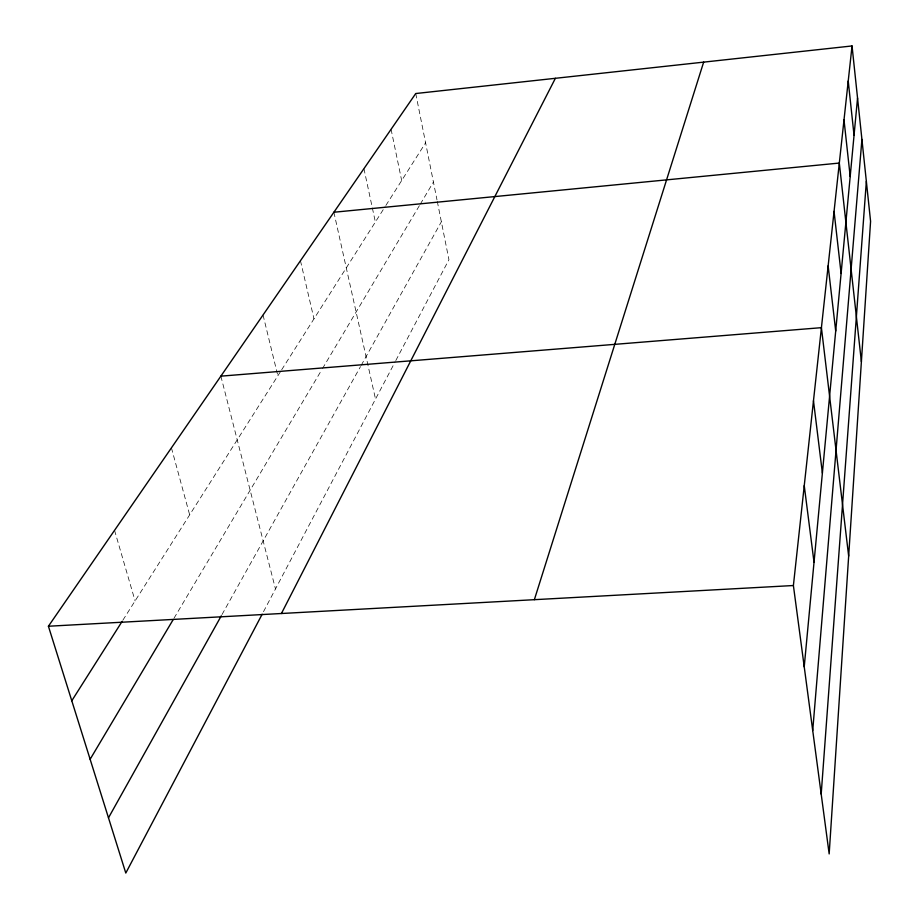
<?xml version="1.0" encoding="UTF-8"?>
<svg xmlns="http://www.w3.org/2000/svg" width="919" height="919" viewBox="0 0 919 919"><rect width="100%" height="100%" fill="white"/><g stroke="black" fill="none" stroke-linecap="round" stroke-linejoin="round"><path stroke-width="0.69" stroke-dasharray="4.59 3.45" d="M263.5 611.686L395.159 361.776M395.813 360.535L448.931 259.709L437.26 201.238M222.007 614.558L360.501 366.578M361.19 365.337L441.361 221.801M173.99 618.257L321.753 369.817M322.489 368.576L419.569 205.351M420.305 204.133L433.423 182.054M122.882 620.176L280.927 370.943M281.696 369.737L385.141 206.614M385.888 205.431L425.589 142.824M114.553 530.343L135.093 600.934M171.428 447.852L189.67 514.858M220.87 376.158L275.482 588.941M263.041 314.999L277.86 375.791M300.456 260.72L313.976 318.836M333.884 212.243L375.515 399.076M363.935 168.659L375.366 222.03M391.08 129.28L401.672 180.538M415.744 93.531L436.984 199.871"/><path stroke-width="1.38" d="M821.195 794.096L866.353 181.342M812.718 730.525L861.919 139.435M804.228 666.838L857.542 98.034M852.039 45.95L870.58 221.307L829.168 853.935L793.396 585.529L852.039 45.95L415.744 93.531L48.42 626.241L125.8 873.05L262.168 614.214M534.364 599.682L703.655 62.124M281.421 613.513L555.386 78.299M108.488 817.818L221.307 615.799M90.131 759.266L173.254 619.498M71.785 700.76L122.124 621.382M333.884 212.243L839.311 163.065L861.39 361.684M220.87 376.158L821.414 327.669L848.662 556.075M48.42 626.241L793.396 585.529M804.251 485.669L814.027 562.29M813.476 400.753L822.39 473.147M828.134 265.855L835.704 331.012M834.05 211.393L841.103 273.471M843.998 119.872L850.19 176.528M848.226 81.044L854.05 135.323"/></g></svg>
